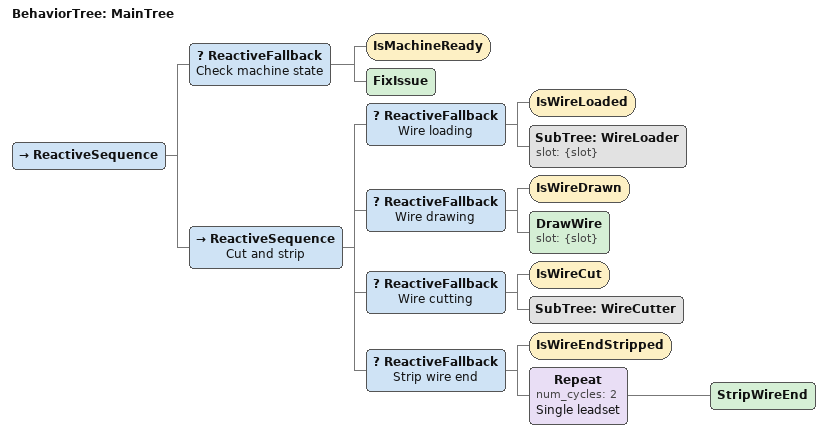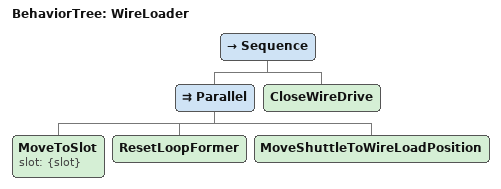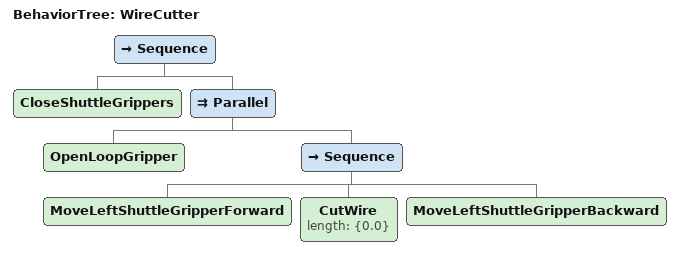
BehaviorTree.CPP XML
<root BTCPP_format="4">
    <BehaviorTree ID="MainTree">

        <ReactiveSequence>
            <ReactiveFallback name="Check machine state">
                <IsMachineReady/>
                <FixIssue/>
            </ReactiveFallback>

            <ReactiveSequence name="Cut and strip">
                <ReactiveFallback name="Wire loading">
                    <IsWireLoaded/>
                    <SubTree ID="WireLoader" slot="{slot}"/>
                </ReactiveFallback>

                <ReactiveFallback name="Wire drawing">
                    <IsWireDrawn/>
                    <DrawWire slot="{slot}"/>
                </ReactiveFallback>

                <ReactiveFallback name="Wire cutting">
                    <IsWireCut/>
                    <SubTree ID="WireCutter"/>
                </ReactiveFallback>

                <ReactiveFallback name="Strip wire end">
                    <IsWireEndStripped/>
                    <Repeat num_cycles="2" name="Single leadset">
                        <StripWireEnd/>
                    </Repeat>
                </ReactiveFallback>
           </ReactiveSequence>
        </ReactiveSequence>

    </BehaviorTree>

    <BehaviorTree ID="WireLoader">
        <Sequence>
            <Parallel>
                <MoveToSlot slot="{slot}"/>
                <ResetLoopFormer/>
                <MoveShuttleToWireLoadPosition/>
            </Parallel>
            <CloseWireDrive/>
        </Sequence>
    </BehaviorTree>

    <BehaviorTree ID="WireCutter">
        <Sequence>
            <CloseShuttleGrippers/>
            <Parallel>
                <OpenLoopGripper/>
                <Sequence>
                    <MoveLeftShuttleGripperForward/>
                    <CutWire length="{0.0}"/>
                    <MoveLeftShuttleGripperBackward/>
                </Sequence>
            </Parallel>
        </Sequence>
    </BehaviorTree>
</root>
